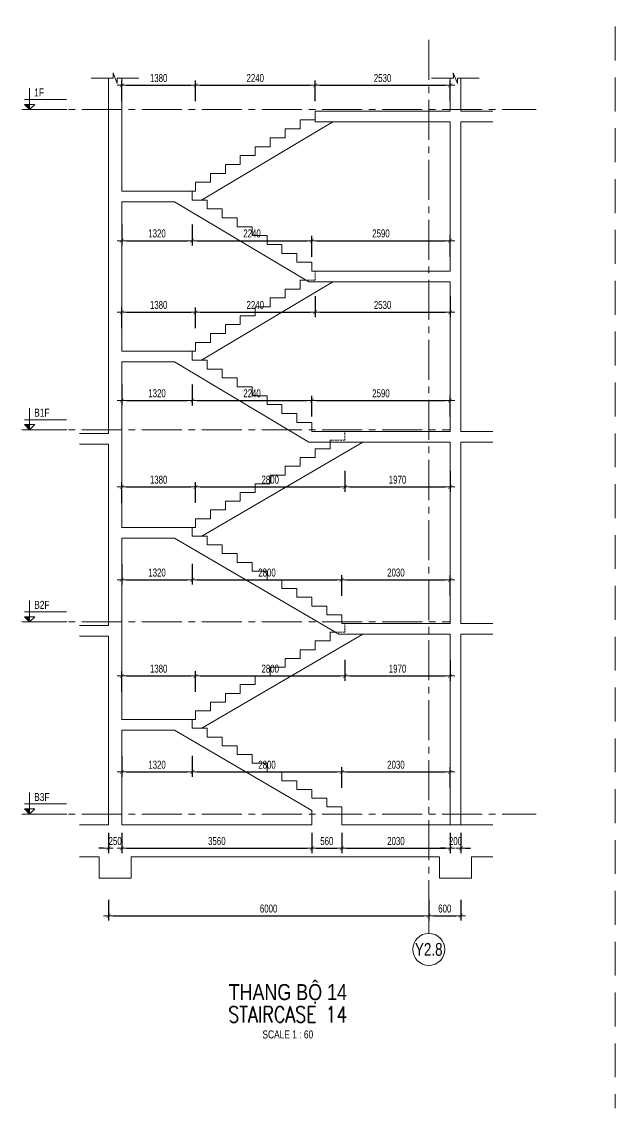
# Model space of a CAD drawing. Header units: millimetres. Extents: x -179076 to 254975, y -18667 to 296191.
# Drawn here: x 178848 to 189966, y 226951 to 247308 of the extents above; entities that cross this region are included whole.
import ezdxf
from ezdxf.enums import TextEntityAlignment as Align

# ---------------------------------------------------------------- set-up
doc = ezdxf.new("R2010")
doc.units = ezdxf.units.MM
doc.linetypes.add('CENTER2', pattern=[1.125, 0.75, -0.125, 0.125, -0.125])
doc.linetypes.add('HIDDEN2', pattern=[4.7625, 3.175, -1.5875])
doc.layers.get('Defpoints').update_dxf_attribs({"color": 151, "lineweight": 9})
for name, color, linetype, lineweight in [('NDC_S_ANNO', 7, 'Continuous', 20), ('NDC_S_AXIS', 5, 'CENTER2', 13), ('NDC_S_CONTINUOUS', 3, 'Continuous', 20), ('NDC_S_DIM', 1, 'Continuous', 15), ('NDC_S_ENG TITLE', 3, 'Continuous', 20), ('NDC_S_HIDDEN', 8, 'HIDDEN2', 13), ('NDC_S_SLAB', 2, 'Continuous', 20), ('NDC_S_SYMBOL', 1, 'Continuous', 15), ('NDC_S_TEXT SYMBOL', 7, 'Continuous', 20), ('NDC_S_VN TEXT', 7, 'Continuous', 20), ('NDC_S_VN TITLE', 6, 'Continuous', 35)]:
    doc.layers.add(name, color=color, linetype=linetype, lineweight=lineweight)
doc.styles.add('NDC_ANNO', font='', dxfattribs={"width": 0.8})
doc.styles.add('NDC_DIM', font='', dxfattribs={"width": 0.75})
doc.styles.add('NDC_EN TXT', font='romans.shx', dxfattribs={"width": 0.8})
doc.styles.add('NDC_VIE TXT', font='arial.ttf', dxfattribs={"width": 0.8})
doc.styles.get('NDC_ANNO').set_extended_font_data('Dotum')
doc.styles.get('NDC_DIM').set_extended_font_data('Dotum')
doc.dimstyles.new('NDC_dim_60', dxfattribs={"dimscale": 60, "dimtxt": 2.5, "dimasz": 1.5, "dimexe": 1.5, "dimexo": 2.5, "dimgap": 1, "dimtad": 1, "dimdec": 0, "dimzin": 0, "dimdsep": 46, "dimtxsty": 'NDC_DIM', "dimblk": 'DIMMARK', "dimcen": 0.09, "dimdle": 1.2, "dimclrd": 1, "dimclre": 1, "dimclrt": 3, "dimadec": 0, "dimazin": 0, "dimtfac": 1, "dimtdec": 0, "dimtix": 1, "dimtofl": 0, "dimtmove": 0, "dimatfit": 3, "dimfxl": 5, "dimfxlon": 1, "dimtolj": 1, "dimtzin": 0, "dimarcsym": 0})

# ---------------------------------------------------------------- blocks, each defined once
blk = doc.blocks.new('DIMMARK')
at = {"layer": 'NDC_S_DIM', "color": 1}
blk.add_line((-1.5, 0), (1, 0), dxfattribs=at)
at = {"layer": 'NDC_S_DIM', "color": 2, "const_width": 0.1}
blk.add_lwpolyline([(-0.42, -0.42), (0.42, 0.42)], dxfattribs=at)
blk = doc.blocks.new('*D1412')
at = {"layer": 'Defpoints', "color": 0, "transparency": 16777216}
for p in [(180723, 234234), (182043, 234234), (182043, 233252)]:
    blk.add_point(p, dxfattribs=at)
at = {"layer": 'NDC_S_DIM', "color": 1, "lineweight": -2, "transparency": 16777216}
for p, q in [((180723, 233552), (180723, 233162)), ((182043, 233552), (182043, 233162)), ((180813, 233252), (181953, 233252))]:
    blk.add_line(p, q, dxfattribs=at)
at = {"layer": 'NDC_S_DIM', "color": 1, "lineweight": -2, "transparency": 16777216, "xscale": 90, "yscale": 90, "zscale": 90, "rotation": 180}
blk.add_blockref('DIMMARK', (180723, 233252), dxfattribs=at)
at = {"layer": 'NDC_S_DIM', "color": 1, "lineweight": -2, "transparency": 16777216, "xscale": 90, "yscale": 90, "zscale": 90}
blk.add_blockref('DIMMARK', (182043, 233252), dxfattribs=at)
at = {"layer": 'NDC_S_DIM', "color": 3, "transparency": 16777216, "insert": (181383, 233387), "char_height": 150, "attachment_point": 5, "style": 'NDC_DIM'}
blk.add_mtext('\\A1;1320', dxfattribs=at)
blk = doc.blocks.new('*D1413')
at = {"layer": 'Defpoints', "color": 0, "transparency": 16777216}
for p in [(182043, 234234), (184843, 233252), (184843, 232597)]:
    blk.add_point(p, dxfattribs=at)
at = {"layer": 'NDC_S_DIM', "color": 1, "lineweight": -2, "transparency": 16777216}
for p, q in [((182043, 233552), (182043, 233162)), ((184843, 232952), (184843, 233342)), ((182133, 233252), (184753, 233252))]:
    blk.add_line(p, q, dxfattribs=at)
at = {"layer": 'NDC_S_DIM', "color": 1, "lineweight": -2, "transparency": 16777216, "xscale": 90, "yscale": 90, "zscale": 90, "rotation": 180}
blk.add_blockref('DIMMARK', (182043, 233252), dxfattribs=at)
at = {"layer": 'NDC_S_DIM', "color": 1, "lineweight": -2, "transparency": 16777216, "xscale": 90, "yscale": 90, "zscale": 90}
blk.add_blockref('DIMMARK', (184843, 233252), dxfattribs=at)
at = {"layer": 'NDC_S_DIM', "color": 3, "transparency": 16777216, "insert": (183443, 233387), "char_height": 150, "attachment_point": 5, "style": 'NDC_DIM'}
blk.add_mtext('\\A1;2800', dxfattribs=at)
blk = doc.blocks.new('*D1414')
at = {"layer": 'Defpoints', "color": 0, "transparency": 16777216}
for p in [(186873, 233252), (184843, 232597), (186873, 232264)]:
    blk.add_point(p, dxfattribs=at)
at = {"layer": 'NDC_S_DIM', "color": 1, "lineweight": -2, "transparency": 16777216}
for p, q in [((184843, 232952), (184843, 233342)), ((186873, 232952), (186873, 233342)), ((184933, 233252), (186783, 233252))]:
    blk.add_line(p, q, dxfattribs=at)
at = {"layer": 'NDC_S_DIM', "color": 1, "lineweight": -2, "transparency": 16777216, "xscale": 90, "yscale": 90, "zscale": 90, "rotation": 180}
blk.add_blockref('DIMMARK', (184843, 233252), dxfattribs=at)
at = {"layer": 'NDC_S_DIM', "color": 1, "lineweight": -2, "transparency": 16777216, "xscale": 90, "yscale": 90, "zscale": 90}
blk.add_blockref('DIMMARK', (186873, 233252), dxfattribs=at)
at = {"layer": 'NDC_S_DIM', "color": 3, "transparency": 16777216, "insert": (185858, 233387), "char_height": 150, "attachment_point": 5, "style": 'NDC_DIM'}
blk.add_mtext('\\A1;2030', dxfattribs=at)
blk = doc.blocks.new('*D1415')
at = {"layer": 'Defpoints', "color": 0, "transparency": 16777216}
for p in [(182103, 235052), (180723, 234234), (182103, 234234)]:
    blk.add_point(p, dxfattribs=at)
at = {"layer": 'NDC_S_DIM', "color": 1, "lineweight": -2, "transparency": 16777216}
for p, q in [((180723, 234752), (180723, 235142)), ((182103, 234752), (182103, 235142)), ((180813, 235052), (182013, 235052))]:
    blk.add_line(p, q, dxfattribs=at)
at = {"layer": 'NDC_S_DIM', "color": 1, "lineweight": -2, "transparency": 16777216, "xscale": 90, "yscale": 90, "zscale": 90, "rotation": 180}
blk.add_blockref('DIMMARK', (180723, 235052), dxfattribs=at)
at = {"layer": 'NDC_S_DIM', "color": 1, "lineweight": -2, "transparency": 16777216, "xscale": 90, "yscale": 90, "zscale": 90}
blk.add_blockref('DIMMARK', (182103, 235052), dxfattribs=at)
at = {"layer": 'NDC_S_DIM', "color": 3, "transparency": 16777216, "insert": (181413, 235187), "char_height": 150, "attachment_point": 5, "style": 'NDC_DIM'}
blk.add_mtext('\\A1;1380', dxfattribs=at)
blk = doc.blocks.new('*D1416')
at = {"layer": 'Defpoints', "color": 0, "transparency": 16777216}
for p in [(184903, 235870), (184903, 235052), (182103, 234234)]:
    blk.add_point(p, dxfattribs=at)
at = {"layer": 'NDC_S_DIM', "color": 1, "lineweight": -2, "transparency": 16777216}
for p, q in [((184903, 235352), (184903, 234962)), ((182103, 234752), (182103, 235142)), ((182193, 235052), (184813, 235052))]:
    blk.add_line(p, q, dxfattribs=at)
at = {"layer": 'NDC_S_DIM', "color": 1, "lineweight": -2, "transparency": 16777216, "xscale": 90, "yscale": 90, "zscale": 90, "rotation": 180}
blk.add_blockref('DIMMARK', (182103, 235052), dxfattribs=at)
at = {"layer": 'NDC_S_DIM', "color": 1, "lineweight": -2, "transparency": 16777216, "xscale": 90, "yscale": 90, "zscale": 90}
blk.add_blockref('DIMMARK', (184903, 235052), dxfattribs=at)
at = {"layer": 'NDC_S_DIM', "color": 3, "transparency": 16777216, "insert": (183503, 235187), "char_height": 150, "attachment_point": 5, "style": 'NDC_DIM'}
blk.add_mtext('\\A1;2800', dxfattribs=at)
blk = doc.blocks.new('*D1417')
at = {"layer": 'Defpoints', "color": 0, "transparency": 16777216}
for p in [(184903, 235870), (186873, 235834), (186873, 235052)]:
    blk.add_point(p, dxfattribs=at)
at = {"layer": 'NDC_S_DIM', "color": 1, "lineweight": -2, "transparency": 16777216}
for p, q in [((184903, 235352), (184903, 234962)), ((186873, 235352), (186873, 234962)), ((184993, 235052), (186783, 235052))]:
    blk.add_line(p, q, dxfattribs=at)
at = {"layer": 'NDC_S_DIM', "color": 1, "lineweight": -2, "transparency": 16777216, "xscale": 90, "yscale": 90, "zscale": 90, "rotation": 180}
blk.add_blockref('DIMMARK', (184903, 235052), dxfattribs=at)
at = {"layer": 'NDC_S_DIM', "color": 1, "lineweight": -2, "transparency": 16777216, "xscale": 90, "yscale": 90, "zscale": 90}
blk.add_blockref('DIMMARK', (186873, 235052), dxfattribs=at)
at = {"layer": 'NDC_S_DIM', "color": 3, "transparency": 16777216, "insert": (185888, 235187), "char_height": 150, "attachment_point": 5, "style": 'NDC_DIM'}
blk.add_mtext('\\A1;1970', dxfattribs=at)
blk = doc.blocks.new('*D1418')
at = {"layer": 'Defpoints', "color": 0, "transparency": 16777216}
for p in [(180723, 237834), (182043, 237834), (182043, 236852)]:
    blk.add_point(p, dxfattribs=at)
at = {"layer": 'NDC_S_DIM', "color": 1, "lineweight": -2, "transparency": 16777216}
for p, q in [((180723, 237152), (180723, 236762)), ((182043, 237152), (182043, 236762)), ((180813, 236852), (181953, 236852))]:
    blk.add_line(p, q, dxfattribs=at)
at = {"layer": 'NDC_S_DIM', "color": 1, "lineweight": -2, "transparency": 16777216, "xscale": 90, "yscale": 90, "zscale": 90, "rotation": 180}
blk.add_blockref('DIMMARK', (180723, 236852), dxfattribs=at)
at = {"layer": 'NDC_S_DIM', "color": 1, "lineweight": -2, "transparency": 16777216, "xscale": 90, "yscale": 90, "zscale": 90}
blk.add_blockref('DIMMARK', (182043, 236852), dxfattribs=at)
at = {"layer": 'NDC_S_DIM', "color": 3, "transparency": 16777216, "insert": (181383, 236987), "char_height": 150, "attachment_point": 5, "style": 'NDC_DIM'}
blk.add_mtext('\\A1;1320', dxfattribs=at)
blk = doc.blocks.new('*D1419')
at = {"layer": 'Defpoints', "color": 0, "transparency": 16777216}
for p in [(182043, 237834), (184843, 236852), (184843, 236034)]:
    blk.add_point(p, dxfattribs=at)
at = {"layer": 'NDC_S_DIM', "color": 1, "lineweight": -2, "transparency": 16777216}
for p, q in [((182043, 237152), (182043, 236762)), ((182133, 236852), (184753, 236852)), ((184843, 236552), (184843, 236942))]:
    blk.add_line(p, q, dxfattribs=at)
at = {"layer": 'NDC_S_DIM', "color": 1, "lineweight": -2, "transparency": 16777216, "xscale": 90, "yscale": 90, "zscale": 90, "rotation": 180}
blk.add_blockref('DIMMARK', (182043, 236852), dxfattribs=at)
at = {"layer": 'NDC_S_DIM', "color": 1, "lineweight": -2, "transparency": 16777216, "xscale": 90, "yscale": 90, "zscale": 90}
blk.add_blockref('DIMMARK', (184843, 236852), dxfattribs=at)
at = {"layer": 'NDC_S_DIM', "color": 3, "transparency": 16777216, "insert": (183443, 236987), "char_height": 150, "attachment_point": 5, "style": 'NDC_DIM'}
blk.add_mtext('\\A1;2800', dxfattribs=at)
blk = doc.blocks.new('*D1420')
at = {"layer": 'Defpoints', "color": 0, "transparency": 16777216}
for p in [(186873, 236852), (184843, 236034), (186873, 236034)]:
    blk.add_point(p, dxfattribs=at)
at = {"layer": 'NDC_S_DIM', "color": 1, "lineweight": -2, "transparency": 16777216}
for p, q in [((184843, 236552), (184843, 236942)), ((184933, 236852), (186783, 236852)), ((186873, 236552), (186873, 236942))]:
    blk.add_line(p, q, dxfattribs=at)
at = {"layer": 'NDC_S_DIM', "color": 1, "lineweight": -2, "transparency": 16777216, "xscale": 90, "yscale": 90, "zscale": 90, "rotation": 180}
blk.add_blockref('DIMMARK', (184843, 236852), dxfattribs=at)
at = {"layer": 'NDC_S_DIM', "color": 1, "lineweight": -2, "transparency": 16777216, "xscale": 90, "yscale": 90, "zscale": 90}
blk.add_blockref('DIMMARK', (186873, 236852), dxfattribs=at)
at = {"layer": 'NDC_S_DIM', "color": 3, "transparency": 16777216, "insert": (185858, 236987), "char_height": 150, "attachment_point": 5, "style": 'NDC_DIM'}
blk.add_mtext('\\A1;2030', dxfattribs=at)
blk = doc.blocks.new('*D1421')
at = {"layer": 'Defpoints', "color": 0, "transparency": 16777216}
for p in [(182103, 238592), (180723, 237834), (182103, 237834)]:
    blk.add_point(p, dxfattribs=at)
at = {"layer": 'NDC_S_DIM', "color": 1, "lineweight": -2, "transparency": 16777216}
for p, q in [((180723, 238292), (180723, 238682)), ((180813, 238592), (182013, 238592)), ((182103, 238292), (182103, 238682))]:
    blk.add_line(p, q, dxfattribs=at)
at = {"layer": 'NDC_S_DIM', "color": 1, "lineweight": -2, "transparency": 16777216, "xscale": 90, "yscale": 90, "zscale": 90, "rotation": 180}
blk.add_blockref('DIMMARK', (180723, 238592), dxfattribs=at)
at = {"layer": 'NDC_S_DIM', "color": 1, "lineweight": -2, "transparency": 16777216, "xscale": 90, "yscale": 90, "zscale": 90}
blk.add_blockref('DIMMARK', (182103, 238592), dxfattribs=at)
at = {"layer": 'NDC_S_DIM', "color": 3, "transparency": 16777216, "insert": (181413, 238727), "char_height": 150, "attachment_point": 5, "style": 'NDC_DIM'}
blk.add_mtext('\\A1;1380', dxfattribs=at)
blk = doc.blocks.new('*D1422')
at = {"layer": 'Defpoints', "color": 0, "transparency": 16777216}
for p in [(184903, 239470), (184903, 238592), (182103, 237834)]:
    blk.add_point(p, dxfattribs=at)
at = {"layer": 'NDC_S_DIM', "color": 1, "lineweight": -2, "transparency": 16777216}
for p, q in [((184903, 238892), (184903, 238502)), ((182103, 238292), (182103, 238682)), ((182193, 238592), (184813, 238592))]:
    blk.add_line(p, q, dxfattribs=at)
at = {"layer": 'NDC_S_DIM', "color": 1, "lineweight": -2, "transparency": 16777216, "xscale": 90, "yscale": 90, "zscale": 90, "rotation": 180}
blk.add_blockref('DIMMARK', (182103, 238592), dxfattribs=at)
at = {"layer": 'NDC_S_DIM', "color": 1, "lineweight": -2, "transparency": 16777216, "xscale": 90, "yscale": 90, "zscale": 90}
blk.add_blockref('DIMMARK', (184903, 238592), dxfattribs=at)
at = {"layer": 'NDC_S_DIM', "color": 3, "transparency": 16777216, "insert": (183503, 238727), "char_height": 150, "attachment_point": 5, "style": 'NDC_DIM'}
blk.add_mtext('\\A1;2800', dxfattribs=at)
blk = doc.blocks.new('*D1423')
at = {"layer": 'Defpoints', "color": 0, "transparency": 16777216}
for p in [(184903, 239470), (186873, 239434), (186873, 238592)]:
    blk.add_point(p, dxfattribs=at)
at = {"layer": 'NDC_S_DIM', "color": 1, "lineweight": -2, "transparency": 16777216}
for p, q in [((184903, 238892), (184903, 238502)), ((186873, 238892), (186873, 238502)), ((184993, 238592), (186783, 238592))]:
    blk.add_line(p, q, dxfattribs=at)
at = {"layer": 'NDC_S_DIM', "color": 1, "lineweight": -2, "transparency": 16777216, "xscale": 90, "yscale": 90, "zscale": 90, "rotation": 180}
blk.add_blockref('DIMMARK', (184903, 238592), dxfattribs=at)
at = {"layer": 'NDC_S_DIM', "color": 1, "lineweight": -2, "transparency": 16777216, "xscale": 90, "yscale": 90, "zscale": 90}
blk.add_blockref('DIMMARK', (186873, 238592), dxfattribs=at)
at = {"layer": 'NDC_S_DIM', "color": 3, "transparency": 16777216, "insert": (185888, 238727), "char_height": 150, "attachment_point": 5, "style": 'NDC_DIM'}
blk.add_mtext('\\A1;1970', dxfattribs=at)
blk = doc.blocks.new('*D1424')
at = {"layer": 'Defpoints', "color": 0, "transparency": 16777216}
for p in [(180723, 241134), (182043, 241134), (182043, 240211)]:
    blk.add_point(p, dxfattribs=at)
at = {"layer": 'NDC_S_DIM', "color": 1, "lineweight": -2, "transparency": 16777216}
for p, q in [((180723, 240511), (180723, 240121)), ((182043, 240511), (182043, 240121)), ((180813, 240211), (181953, 240211))]:
    blk.add_line(p, q, dxfattribs=at)
at = {"layer": 'NDC_S_DIM', "color": 1, "lineweight": -2, "transparency": 16777216, "xscale": 90, "yscale": 90, "zscale": 90, "rotation": 180}
blk.add_blockref('DIMMARK', (180723, 240211), dxfattribs=at)
at = {"layer": 'NDC_S_DIM', "color": 1, "lineweight": -2, "transparency": 16777216, "xscale": 90, "yscale": 90, "zscale": 90}
blk.add_blockref('DIMMARK', (182043, 240211), dxfattribs=at)
at = {"layer": 'NDC_S_DIM', "color": 3, "transparency": 16777216, "insert": (181383, 240346), "char_height": 150, "attachment_point": 5, "style": 'NDC_DIM'}
blk.add_mtext('\\A1;1320', dxfattribs=at)
blk = doc.blocks.new('*D1425')
at = {"layer": 'Defpoints', "color": 0, "transparency": 16777216}
for p in [(182043, 241134), (184283, 240211), (184283, 239634)]:
    blk.add_point(p, dxfattribs=at)
at = {"layer": 'NDC_S_DIM', "color": 1, "lineweight": -2, "transparency": 16777216}
for p, q in [((182043, 240511), (182043, 240121)), ((182133, 240211), (184193, 240211)), ((184283, 239911), (184283, 240301))]:
    blk.add_line(p, q, dxfattribs=at)
at = {"layer": 'NDC_S_DIM', "color": 1, "lineweight": -2, "transparency": 16777216, "xscale": 90, "yscale": 90, "zscale": 90, "rotation": 180}
blk.add_blockref('DIMMARK', (182043, 240211), dxfattribs=at)
at = {"layer": 'NDC_S_DIM', "color": 1, "lineweight": -2, "transparency": 16777216, "xscale": 90, "yscale": 90, "zscale": 90}
blk.add_blockref('DIMMARK', (184283, 240211), dxfattribs=at)
at = {"layer": 'NDC_S_DIM', "color": 3, "transparency": 16777216, "insert": (183163, 240346), "char_height": 150, "attachment_point": 5, "style": 'NDC_DIM'}
blk.add_mtext('\\A1;2240', dxfattribs=at)
blk = doc.blocks.new('*D1426')
at = {"layer": 'Defpoints', "color": 0, "transparency": 16777216}
for p in [(186873, 240211), (184283, 239634), (186873, 239634)]:
    blk.add_point(p, dxfattribs=at)
at = {"layer": 'NDC_S_DIM', "color": 1, "lineweight": -2, "transparency": 16777216}
for p, q in [((184283, 239911), (184283, 240301)), ((184373, 240211), (186783, 240211)), ((186873, 239911), (186873, 240301))]:
    blk.add_line(p, q, dxfattribs=at)
at = {"layer": 'NDC_S_DIM', "color": 1, "lineweight": -2, "transparency": 16777216, "xscale": 90, "yscale": 90, "zscale": 90, "rotation": 180}
blk.add_blockref('DIMMARK', (184283, 240211), dxfattribs=at)
at = {"layer": 'NDC_S_DIM', "color": 1, "lineweight": -2, "transparency": 16777216, "xscale": 90, "yscale": 90, "zscale": 90}
blk.add_blockref('DIMMARK', (186873, 240211), dxfattribs=at)
at = {"layer": 'NDC_S_DIM', "color": 3, "transparency": 16777216, "insert": (185578, 240346), "char_height": 150, "attachment_point": 5, "style": 'NDC_DIM'}
blk.add_mtext('\\A1;2590', dxfattribs=at)
blk = doc.blocks.new('*D1427')
at = {"layer": 'Defpoints', "color": 0, "transparency": 16777216}
for p in [(182103, 241865), (180723, 241134), (182103, 241134)]:
    blk.add_point(p, dxfattribs=at)
at = {"layer": 'NDC_S_DIM', "color": 1, "lineweight": -2, "transparency": 16777216}
for p, q in [((180723, 241565), (180723, 241955)), ((180813, 241865), (182013, 241865)), ((182103, 241565), (182103, 241955))]:
    blk.add_line(p, q, dxfattribs=at)
at = {"layer": 'NDC_S_DIM', "color": 1, "lineweight": -2, "transparency": 16777216, "xscale": 90, "yscale": 90, "zscale": 90, "rotation": 180}
blk.add_blockref('DIMMARK', (180723, 241865), dxfattribs=at)
at = {"layer": 'NDC_S_DIM', "color": 1, "lineweight": -2, "transparency": 16777216, "xscale": 90, "yscale": 90, "zscale": 90}
blk.add_blockref('DIMMARK', (182103, 241865), dxfattribs=at)
at = {"layer": 'NDC_S_DIM', "color": 3, "transparency": 16777216, "insert": (181413, 242001), "char_height": 150, "attachment_point": 5, "style": 'NDC_DIM'}
blk.add_mtext('\\A1;1380', dxfattribs=at)
blk = doc.blocks.new('*D1428')
at = {"layer": 'Defpoints', "color": 0, "transparency": 16777216}
for p in [(184343, 242467), (184343, 241865), (182103, 241134)]:
    blk.add_point(p, dxfattribs=at)
at = {"layer": 'NDC_S_DIM', "color": 1, "lineweight": -2, "transparency": 16777216}
for p, q in [((184343, 242165), (184343, 241775)), ((182103, 241565), (182103, 241955)), ((182193, 241865), (184253, 241865))]:
    blk.add_line(p, q, dxfattribs=at)
at = {"layer": 'NDC_S_DIM', "color": 1, "lineweight": -2, "transparency": 16777216, "xscale": 90, "yscale": 90, "zscale": 90, "rotation": 180}
blk.add_blockref('DIMMARK', (182103, 241865), dxfattribs=at)
at = {"layer": 'NDC_S_DIM', "color": 1, "lineweight": -2, "transparency": 16777216, "xscale": 90, "yscale": 90, "zscale": 90}
blk.add_blockref('DIMMARK', (184343, 241865), dxfattribs=at)
at = {"layer": 'NDC_S_DIM', "color": 3, "transparency": 16777216, "insert": (183223, 242001), "char_height": 150, "attachment_point": 5, "style": 'NDC_DIM'}
blk.add_mtext('\\A1;2240', dxfattribs=at)
blk = doc.blocks.new('*D1429')
at = {"layer": 'Defpoints', "color": 0, "transparency": 16777216}
for p in [(184343, 242467), (186873, 242434), (186873, 241865)]:
    blk.add_point(p, dxfattribs=at)
at = {"layer": 'NDC_S_DIM', "color": 1, "lineweight": -2, "transparency": 16777216}
for p, q in [((184343, 242165), (184343, 241775)), ((186873, 242165), (186873, 241775)), ((184433, 241865), (186783, 241865))]:
    blk.add_line(p, q, dxfattribs=at)
at = {"layer": 'NDC_S_DIM', "color": 1, "lineweight": -2, "transparency": 16777216, "xscale": 90, "yscale": 90, "zscale": 90, "rotation": 180}
blk.add_blockref('DIMMARK', (184343, 241865), dxfattribs=at)
at = {"layer": 'NDC_S_DIM', "color": 1, "lineweight": -2, "transparency": 16777216, "xscale": 90, "yscale": 90, "zscale": 90}
blk.add_blockref('DIMMARK', (186873, 241865), dxfattribs=at)
at = {"layer": 'NDC_S_DIM', "color": 3, "transparency": 16777216, "insert": (185608, 242001), "char_height": 150, "attachment_point": 5, "style": 'NDC_DIM'}
blk.add_mtext('\\A1;2530', dxfattribs=at)
blk = doc.blocks.new('*D1430')
at = {"layer": 'Defpoints', "color": 0, "transparency": 16777216}
for p in [(180723, 244134), (182043, 244134), (182043, 243206)]:
    blk.add_point(p, dxfattribs=at)
at = {"layer": 'NDC_S_DIM', "color": 1, "lineweight": -2, "transparency": 16777216}
for p, q in [((180723, 243506), (180723, 243116)), ((182043, 243506), (182043, 243116)), ((180813, 243206), (181953, 243206))]:
    blk.add_line(p, q, dxfattribs=at)
at = {"layer": 'NDC_S_DIM', "color": 1, "lineweight": -2, "transparency": 16777216, "xscale": 90, "yscale": 90, "zscale": 90, "rotation": 180}
blk.add_blockref('DIMMARK', (180723, 243206), dxfattribs=at)
at = {"layer": 'NDC_S_DIM', "color": 1, "lineweight": -2, "transparency": 16777216, "xscale": 90, "yscale": 90, "zscale": 90}
blk.add_blockref('DIMMARK', (182043, 243206), dxfattribs=at)
at = {"layer": 'NDC_S_DIM', "color": 3, "transparency": 16777216, "insert": (181383, 243341), "char_height": 150, "attachment_point": 5, "style": 'NDC_DIM'}
blk.add_mtext('\\A1;1320', dxfattribs=at)
blk = doc.blocks.new('*D1431')
at = {"layer": 'Defpoints', "color": 0, "transparency": 16777216}
for p in [(182043, 244134), (184283, 243206), (184283, 242634)]:
    blk.add_point(p, dxfattribs=at)
at = {"layer": 'NDC_S_DIM', "color": 1, "lineweight": -2, "transparency": 16777216}
for p, q in [((182043, 243506), (182043, 243116)), ((184283, 242906), (184283, 243296)), ((182133, 243206), (184193, 243206))]:
    blk.add_line(p, q, dxfattribs=at)
at = {"layer": 'NDC_S_DIM', "color": 1, "lineweight": -2, "transparency": 16777216, "xscale": 90, "yscale": 90, "zscale": 90, "rotation": 180}
blk.add_blockref('DIMMARK', (182043, 243206), dxfattribs=at)
at = {"layer": 'NDC_S_DIM', "color": 1, "lineweight": -2, "transparency": 16777216, "xscale": 90, "yscale": 90, "zscale": 90}
blk.add_blockref('DIMMARK', (184283, 243206), dxfattribs=at)
at = {"layer": 'NDC_S_DIM', "color": 3, "transparency": 16777216, "insert": (183163, 243341), "char_height": 150, "attachment_point": 5, "style": 'NDC_DIM'}
blk.add_mtext('\\A1;2240', dxfattribs=at)
blk = doc.blocks.new('*D1432')
at = {"layer": 'Defpoints', "color": 0, "transparency": 16777216}
for p in [(186873, 243206), (184283, 242634), (186873, 242634)]:
    blk.add_point(p, dxfattribs=at)
at = {"layer": 'NDC_S_DIM', "color": 1, "lineweight": -2, "transparency": 16777216}
for p, q in [((184283, 242906), (184283, 243296)), ((186873, 242906), (186873, 243296)), ((184373, 243206), (186783, 243206))]:
    blk.add_line(p, q, dxfattribs=at)
at = {"layer": 'NDC_S_DIM', "color": 1, "lineweight": -2, "transparency": 16777216, "xscale": 90, "yscale": 90, "zscale": 90, "rotation": 180}
blk.add_blockref('DIMMARK', (184283, 243206), dxfattribs=at)
at = {"layer": 'NDC_S_DIM', "color": 1, "lineweight": -2, "transparency": 16777216, "xscale": 90, "yscale": 90, "zscale": 90}
blk.add_blockref('DIMMARK', (186873, 243206), dxfattribs=at)
at = {"layer": 'NDC_S_DIM', "color": 3, "transparency": 16777216, "insert": (185578, 243341), "char_height": 150, "attachment_point": 5, "style": 'NDC_DIM'}
blk.add_mtext('\\A1;2590', dxfattribs=at)
blk = doc.blocks.new('*D1433')
at = {"layer": 'Defpoints', "color": 0, "transparency": 16777216}
for p in [(182103, 246117), (180723, 244134), (182103, 244134)]:
    blk.add_point(p, dxfattribs=at)
at = {"layer": 'NDC_S_DIM', "color": 1, "lineweight": -2, "transparency": 16777216}
for p, q in [((180723, 245817), (180723, 246207)), ((180813, 246117), (182013, 246117)), ((182103, 245817), (182103, 246207))]:
    blk.add_line(p, q, dxfattribs=at)
at = {"layer": 'NDC_S_DIM', "color": 1, "lineweight": -2, "transparency": 16777216, "xscale": 90, "yscale": 90, "zscale": 90, "rotation": 180}
blk.add_blockref('DIMMARK', (180723, 246117), dxfattribs=at)
at = {"layer": 'NDC_S_DIM', "color": 1, "lineweight": -2, "transparency": 16777216, "xscale": 90, "yscale": 90, "zscale": 90}
blk.add_blockref('DIMMARK', (182103, 246117), dxfattribs=at)
at = {"layer": 'NDC_S_DIM', "color": 3, "transparency": 16777216, "insert": (181413, 246252), "char_height": 150, "attachment_point": 5, "style": 'NDC_DIM'}
blk.add_mtext('\\A1;1380', dxfattribs=at)
blk = doc.blocks.new('*D1434')
at = {"layer": 'Defpoints', "color": 0, "transparency": 16777216}
for p in [(184343, 246117), (184343, 245434), (182103, 244134)]:
    blk.add_point(p, dxfattribs=at)
at = {"layer": 'NDC_S_DIM', "color": 1, "lineweight": -2, "transparency": 16777216}
for p, q in [((182103, 245817), (182103, 246207)), ((182193, 246117), (184253, 246117)), ((184343, 245817), (184343, 246207))]:
    blk.add_line(p, q, dxfattribs=at)
at = {"layer": 'NDC_S_DIM', "color": 1, "lineweight": -2, "transparency": 16777216, "xscale": 90, "yscale": 90, "zscale": 90, "rotation": 180}
blk.add_blockref('DIMMARK', (182103, 246117), dxfattribs=at)
at = {"layer": 'NDC_S_DIM', "color": 1, "lineweight": -2, "transparency": 16777216, "xscale": 90, "yscale": 90, "zscale": 90}
blk.add_blockref('DIMMARK', (184343, 246117), dxfattribs=at)
at = {"layer": 'NDC_S_DIM', "color": 3, "transparency": 16777216, "insert": (183223, 246252), "char_height": 150, "attachment_point": 5, "style": 'NDC_DIM'}
blk.add_mtext('\\A1;2240', dxfattribs=at)
blk = doc.blocks.new('*D1435')
at = {"layer": 'Defpoints', "color": 0, "transparency": 16777216}
for p in [(186873, 246117), (186873, 245634), (184343, 245434)]:
    blk.add_point(p, dxfattribs=at)
at = {"layer": 'NDC_S_DIM', "color": 1, "lineweight": -2, "transparency": 16777216}
for p, q in [((184343, 245817), (184343, 246207)), ((184433, 246117), (186783, 246117)), ((186873, 245817), (186873, 246207))]:
    blk.add_line(p, q, dxfattribs=at)
at = {"layer": 'NDC_S_DIM', "color": 1, "lineweight": -2, "transparency": 16777216, "xscale": 90, "yscale": 90, "zscale": 90, "rotation": 180}
blk.add_blockref('DIMMARK', (184343, 246117), dxfattribs=at)
at = {"layer": 'NDC_S_DIM', "color": 1, "lineweight": -2, "transparency": 16777216, "xscale": 90, "yscale": 90, "zscale": 90}
blk.add_blockref('DIMMARK', (186873, 246117), dxfattribs=at)
at = {"layer": 'NDC_S_DIM', "color": 3, "transparency": 16777216, "insert": (185608, 246252), "char_height": 150, "attachment_point": 5, "style": 'NDC_DIM'}
blk.add_mtext('\\A1;2530', dxfattribs=at)
blk = doc.blocks.new('kata_block_CT')
at = {"layer": 'NDC_S_ANNO'}
blk.add_hatch(color=3, dxfattribs=at).paths.add_polyline_path([(0, 1.6), (-1.61, 1.6), (0, 0)])
at = {"layer": 'NDC_S_ANNO', "ltscale": 50}
h = blk.add_hatch(dxfattribs=at)
h.set_pattern_fill('ANSI31', color=256, scale=1.406, style=0)
h.paths.add_polyline_path([(0, 1.6), (0, 0), (1.61, 1.6)])
for p, q in [((11.56, 0), (-1.64, 0)), ((-1.59, 3.14), (11.47, 3.14))]:
    blk.add_line(p, q, dxfattribs=at)
for points in [[(0, 6.69), (0, 0)], [(0, 0), (-1.61, 1.6), (0, 1.6)], [(0, 0), (1.61, 1.6), (0, 1.6)]]:
    blk.add_lwpolyline(points, dxfattribs=at)
at = {"layer": 'NDC_S_ANNO', "color": 8, "ltscale": 50}
blk.add_lwpolyline([(0, 0), (-1.61, 1.6), (0, 1.6)], dxfattribs=at)
at = {"layer": 'NDC_S_TEXT SYMBOL', "color": 3, "style": 'NDC_ANNO', "width": 0.8}
blk.add_attdef('CT', (1.41, 4.07), '', height=2.5, dxfattribs=at)
blk = doc.blocks.new('*U187')
at = {"layer": 'NDC_S_SYMBOL'}
blk.add_line((0, 5), (0, 9), dxfattribs=at)
blk.add_circle((0, 0), 5, dxfattribs=at)
at = {"layer": 'NDC_S_TEXT SYMBOL', "color": 7, "style": 'NDC_ANNO', "width": 0.8}
blk.add_attdef('GRID', text='', height=4, dxfattribs=at).set_placement((0, 0), align=Align.MIDDLE)
blk = doc.blocks.new('*D1535')
at = {"layer": 'Defpoints', "color": 0, "transparency": 16777216}
for p in [(180473, 232264), (180723, 232264), (180723, 231822)]:
    blk.add_point(p, dxfattribs=at)
at = {"layer": 'NDC_S_DIM', "color": 1, "lineweight": -2, "transparency": 16777216}
for p, q in [((180473, 232114), (180473, 231732)), ((180723, 232114), (180723, 231732)), ((180383, 231822), (180293, 231822)), ((180813, 231822), (180903, 231822))]:
    blk.add_line(p, q, dxfattribs=at)
at = {"layer": 'NDC_S_DIM', "color": 1, "lineweight": -2, "transparency": 16777216, "xscale": 90, "yscale": 90, "zscale": 90}
blk.add_blockref('DIMMARK', (180473, 231822), dxfattribs=at)
at = {"layer": 'NDC_S_DIM', "color": 1, "lineweight": -2, "transparency": 16777216, "xscale": 90, "yscale": 90, "zscale": 90, "rotation": 180}
blk.add_blockref('DIMMARK', (180723, 231822), dxfattribs=at)
at = {"layer": 'NDC_S_DIM', "color": 3, "transparency": 16777216, "insert": (180598, 231957), "char_height": 150, "attachment_point": 5, "style": 'NDC_DIM'}
blk.add_mtext('\\A1;250', dxfattribs=at)
blk = doc.blocks.new('*D1536')
at = {"layer": 'Defpoints', "color": 0, "transparency": 16777216}
for p in [(180723, 232264), (184283, 232264), (184283, 231822)]:
    blk.add_point(p, dxfattribs=at)
at = {"layer": 'NDC_S_DIM', "color": 1, "lineweight": -2, "transparency": 16777216}
for p, q in [((180723, 232114), (180723, 231732)), ((184283, 232114), (184283, 231732)), ((180813, 231822), (184193, 231822))]:
    blk.add_line(p, q, dxfattribs=at)
at = {"layer": 'NDC_S_DIM', "color": 1, "lineweight": -2, "transparency": 16777216, "xscale": 90, "yscale": 90, "zscale": 90, "rotation": 180}
blk.add_blockref('DIMMARK', (180723, 231822), dxfattribs=at)
at = {"layer": 'NDC_S_DIM', "color": 1, "lineweight": -2, "transparency": 16777216, "xscale": 90, "yscale": 90, "zscale": 90}
blk.add_blockref('DIMMARK', (184283, 231822), dxfattribs=at)
at = {"layer": 'NDC_S_DIM', "color": 3, "transparency": 16777216, "insert": (182503, 231957), "char_height": 150, "attachment_point": 5, "style": 'NDC_DIM'}
blk.add_mtext('\\A1;3560', dxfattribs=at)
blk = doc.blocks.new('*D1537')
at = {"layer": 'Defpoints', "color": 0, "transparency": 16777216}
for p in [(184283, 232264), (184843, 232264), (184843, 231822)]:
    blk.add_point(p, dxfattribs=at)
at = {"layer": 'NDC_S_DIM', "color": 1, "lineweight": -2, "transparency": 16777216}
for p, q in [((184283, 232114), (184283, 231732)), ((184843, 232114), (184843, 231732)), ((184373, 231822), (184753, 231822))]:
    blk.add_line(p, q, dxfattribs=at)
at = {"layer": 'NDC_S_DIM', "color": 1, "lineweight": -2, "transparency": 16777216, "xscale": 90, "yscale": 90, "zscale": 90, "rotation": 180}
blk.add_blockref('DIMMARK', (184283, 231822), dxfattribs=at)
at = {"layer": 'NDC_S_DIM', "color": 1, "lineweight": -2, "transparency": 16777216, "xscale": 90, "yscale": 90, "zscale": 90}
blk.add_blockref('DIMMARK', (184843, 231822), dxfattribs=at)
at = {"layer": 'NDC_S_DIM', "color": 3, "transparency": 16777216, "insert": (184563, 231957), "char_height": 150, "attachment_point": 5, "style": 'NDC_DIM'}
blk.add_mtext('\\A1;560', dxfattribs=at)
blk = doc.blocks.new('*D1538')
at = {"layer": 'Defpoints', "color": 0, "transparency": 16777216}
for p in [(184843, 232264), (186873, 232264), (186873, 231822)]:
    blk.add_point(p, dxfattribs=at)
at = {"layer": 'NDC_S_DIM', "color": 1, "lineweight": -2, "transparency": 16777216}
for p, q in [((184843, 232114), (184843, 231732)), ((186873, 232114), (186873, 231732)), ((184933, 231822), (186783, 231822))]:
    blk.add_line(p, q, dxfattribs=at)
at = {"layer": 'NDC_S_DIM', "color": 1, "lineweight": -2, "transparency": 16777216, "xscale": 90, "yscale": 90, "zscale": 90, "rotation": 180}
blk.add_blockref('DIMMARK', (184843, 231822), dxfattribs=at)
at = {"layer": 'NDC_S_DIM', "color": 1, "lineweight": -2, "transparency": 16777216, "xscale": 90, "yscale": 90, "zscale": 90}
blk.add_blockref('DIMMARK', (186873, 231822), dxfattribs=at)
at = {"layer": 'NDC_S_DIM', "color": 3, "transparency": 16777216, "insert": (185858, 231957), "char_height": 150, "attachment_point": 5, "style": 'NDC_DIM'}
blk.add_mtext('\\A1;2030', dxfattribs=at)
blk = doc.blocks.new('*D1539')
at = {"layer": 'Defpoints', "color": 0, "transparency": 16777216}
for p in [(186873, 232264), (187073, 232264), (187073, 231822)]:
    blk.add_point(p, dxfattribs=at)
at = {"layer": 'NDC_S_DIM', "color": 1, "lineweight": -2, "transparency": 16777216}
for p, q in [((186873, 232114), (186873, 231732)), ((187073, 232114), (187073, 231732)), ((186783, 231822), (186693, 231822)), ((187163, 231822), (187253, 231822))]:
    blk.add_line(p, q, dxfattribs=at)
at = {"layer": 'NDC_S_DIM', "color": 1, "lineweight": -2, "transparency": 16777216, "xscale": 90, "yscale": 90, "zscale": 90}
blk.add_blockref('DIMMARK', (186873, 231822), dxfattribs=at)
at = {"layer": 'NDC_S_DIM', "color": 1, "lineweight": -2, "transparency": 16777216, "xscale": 90, "yscale": 90, "zscale": 90, "rotation": 180}
blk.add_blockref('DIMMARK', (187073, 231822), dxfattribs=at)
at = {"layer": 'NDC_S_DIM', "color": 3, "transparency": 16777216, "insert": (186973, 231957), "char_height": 150, "attachment_point": 5, "style": 'NDC_DIM'}
blk.add_mtext('\\A1;200', dxfattribs=at)
blk = doc.blocks.new('*D1540')
at = {"layer": 'Defpoints', "color": 0, "transparency": 16777216}
for p in [(180473, 232264), (186473, 232264), (186473, 230557)]:
    blk.add_point(p, dxfattribs=at)
at = {"layer": 'NDC_S_DIM', "color": 1, "lineweight": -2, "transparency": 16777216}
for p, q in [((180473, 230857), (180473, 230467)), ((186473, 230857), (186473, 230467)), ((180563, 230557), (186383, 230557))]:
    blk.add_line(p, q, dxfattribs=at)
at = {"layer": 'NDC_S_DIM', "color": 1, "lineweight": -2, "transparency": 16777216, "xscale": 90, "yscale": 90, "zscale": 90, "rotation": 180}
blk.add_blockref('DIMMARK', (180473, 230557), dxfattribs=at)
at = {"layer": 'NDC_S_DIM', "color": 1, "lineweight": -2, "transparency": 16777216, "xscale": 90, "yscale": 90, "zscale": 90}
blk.add_blockref('DIMMARK', (186473, 230557), dxfattribs=at)
at = {"layer": 'NDC_S_DIM', "color": 3, "transparency": 16777216, "insert": (183473, 230692), "char_height": 150, "attachment_point": 5, "style": 'NDC_DIM'}
blk.add_mtext('\\A1;6000', dxfattribs=at)
blk = doc.blocks.new('*D1541')
at = {"layer": 'Defpoints', "color": 0, "transparency": 16777216}
for p in [(186473, 232264), (187073, 232264), (187073, 230557)]:
    blk.add_point(p, dxfattribs=at)
at = {"layer": 'NDC_S_DIM', "color": 1, "lineweight": -2, "transparency": 16777216}
for p, q in [((186473, 230857), (186473, 230467)), ((187073, 230857), (187073, 230467)), ((186563, 230557), (186983, 230557))]:
    blk.add_line(p, q, dxfattribs=at)
at = {"layer": 'NDC_S_DIM', "color": 1, "lineweight": -2, "transparency": 16777216, "xscale": 90, "yscale": 90, "zscale": 90, "rotation": 180}
blk.add_blockref('DIMMARK', (186473, 230557), dxfattribs=at)
at = {"layer": 'NDC_S_DIM', "color": 1, "lineweight": -2, "transparency": 16777216, "xscale": 90, "yscale": 90, "zscale": 90}
blk.add_blockref('DIMMARK', (187073, 230557), dxfattribs=at)
at = {"layer": 'NDC_S_DIM', "color": 3, "transparency": 16777216, "insert": (186773, 230692), "char_height": 150, "attachment_point": 5, "style": 'NDC_DIM'}
blk.add_mtext('\\A1;600', dxfattribs=at)
blk = doc.blocks.new('Drawing name_symbol')
at = {"layer": 'NDC_S_ENG TITLE', "style": 'NDC_EN TXT', "width": 0.8}
blk.add_attdef('SECTDET1', text='', height=5, dxfattribs=at).set_placement((0, 1.01), align=Align.CENTER)
at = {"layer": 'NDC_S_TEXT SYMBOL', "lineweight": 25, "style": 'NDC_ANNO', "width": 0.8}
blk.add_attdef('SSCALE', text='', height=2.5, dxfattribs=at).set_placement((0, -4), align=Align.CENTER)
at = {"layer": 'NDC_S_VN TITLE', "style": 'NDC_VIE TXT', "width": 0.8}
blk.add_attdef('SECTDET2', text='', height=5, dxfattribs=at).set_placement((0, 7.97), align=Align.CENTER)

msp = doc.modelspace()

# ---------------------------------------------------------------- linework, layer by layer
at = {"layer": 'NDC_S_AXIS', "ltscale": 1000}
for p, q in [((186473, 246971.9), (186473, 230228)), ((178848.3, 232463.7), (188483.4, 232463.7))]:
    msp.add_line(p, q, dxfattribs=at)
for points in [[(178848.3, 245663.7), (188483.4, 245663.7)], [(178848.3, 239663.7), (186873, 239663.7)], [(178848.3, 236063.7), (186873, 236063.7)]]:
    msp.add_lwpolyline(points, dxfattribs=at)
at = {"layer": 'NDC_S_CONTINUOUS'}
for p, q in [((184678, 245433.7), (182214, 243967)), ((184678, 242433.7), (182214, 240967)), ((185237.1, 239433.7), (182219.3, 237670.1)), ((185237.1, 235833.7), (182219.3, 234070.1))]:
    msp.add_line(p, q, dxfattribs=at)
for points in [[(184343, 245633.7), (184343, 245467), (184063, 245467), (184063, 245300.4), (183783, 245300.4), (183783, 245133.7), (183503, 245133.7), (183503, 244967), (183223, 244967), (183223, 244800.4), (182943, 244800.4), (182943, 244633.7), (182663, 244633.7), (182663, 244467), (182383, 244467), (182383, 244300.4), (182103, 244300.4), (182103, 244133.7), (182043, 244133.7)], [(184171.9, 242467), (184063, 242467), (184063, 242300.4), (183783, 242300.4), (183783, 242133.7), (183503, 242133.7), (183503, 241967), (183223, 241967), (183223, 241800.4), (182943, 241800.4), (182943, 241633.7), (182663, 241633.7), (182663, 241467), (182383, 241467), (182383, 241300.4), (182103, 241300.4), (182103, 241133.7), (182043, 241133.7)], [(182043, 237833.7), (182103, 237833.7), (182103, 237997.3), (182383, 237997.3), (182383, 238161), (182663, 238161), (182663, 238324.6), (182943, 238324.6), (182943, 238488.2), (183223, 238488.2), (183223, 238651.9), (183503, 238651.9), (183503, 238815.5), (183783, 238815.5), (183783, 238979.1), (184063, 238979.1), (184063, 239142.8), (184343, 239142.8), (184343, 239306.4), (184623, 239306.4), (184623, 239433.7)], [(182043, 234233.7), (182103, 234233.7), (182103, 234397.3), (182383, 234397.3), (182383, 234561), (182663, 234561), (182663, 234724.6), (182943, 234724.6), (182943, 234888.2), (183223, 234888.2), (183223, 235051.9), (183503, 235051.9), (183503, 235215.5), (183783, 235215.5), (183783, 235379.1), (184063, 235379.1), (184063, 235542.8), (184343, 235542.8), (184343, 235706.4), (184623, 235706.4), (184623, 235870.1), (184726.6, 235870.1)]]:
    msp.add_lwpolyline(points, dxfattribs=at)
at = {"layer": 'NDC_S_HIDDEN', "ltscale": 200}
msp.add_line((189966.5, 260551.2), (189966.5, 226951.2), dxfattribs=at)
at = {"layer": 'NDC_S_HIDDEN', "ltscale": 10}
for points in [[(184166.6, 242467), (184343.4, 242467), (184343.4, 242630.7)], [(184623, 239433.7), (184623, 239470.1), (184903, 239470.1), (184903, 239633.7)], [(184726.6, 235870.1), (184903.4, 235870.1), (184903.4, 236033.7)]]:
    msp.add_lwpolyline(points, dxfattribs=at)
at = {"layer": 'NDC_S_SLAB'}
for p, q in [((180473, 246252), (180473, 239593.7)), ((180723, 246252), (180723, 244133.7)), ((186873, 246252), (186873, 245633.7)), ((187073, 246252), (187073, 245633.7)), ((184343, 245433.7), (184343, 245633.7)), ((184343, 245633.7), (186873, 245633.7)), ((187073, 245633.7), (187671.5, 245633.7)), ((184343, 245433.7), (186873, 245433.7)), ((186873, 245433.7), (186873, 242633.7)), ((187073, 245433.7), (187073, 239633.7)), ((187073, 245433.7), (187671.5, 245433.7)), ((180723, 243933.7), (180723, 241133.7)), ((181707.9, 243933.7), (180723, 243933.7)), ((184227.9, 242433.7), (181707.9, 243933.7)), ((186873, 242433.7), (184227.9, 242433.7)), ((186873, 242433.7), (186873, 239633.7)), ((180723, 241133.7), (182043, 241133.7)), ((182043, 241133.7), (182043, 240967)), ((180723, 240933.7), (180723, 237833.7)), ((181707.9, 240933.7), (180723, 240933.7)), ((184227.9, 239433.7), (181707.9, 240933.7)), ((182043, 240967), (182323, 240967)), ((182323, 240967), (182323, 240800.4)), ((182323, 240800.4), (182603, 240800.4)), ((182603, 240800.4), (182603, 240633.7)), ((182603, 240633.7), (182883, 240633.7)), ((182883, 240633.7), (182883, 240467)), ((182883, 240467), (183163, 240467)), ((183163, 240467), (183163, 240300.4)), ((183163, 240300.4), (183443, 240300.4)), ((183443, 240300.4), (183443, 240133.7)), ((183443, 240133.7), (183723, 240133.7)), ((183723, 240133.7), (183723, 239967)), ((183723, 239967), (184003, 239967)), ((184003, 239967), (184003, 239800.4)), ((184003, 239800.4), (184283, 239800.4)), ((184283, 239800.4), (184283, 239633.7)), ((184283, 239633.7), (186873, 239633.7)), ((187073, 239633.7), (187671.5, 239633.7)), ((186873, 239433.7), (184227.9, 239433.7)), ((186873, 239433.7), (186873, 236033.7)), ((187073, 239433.7), (187073, 236033.7)), ((187671.5, 239433.7), (187073, 239433.7)), ((180473, 239393.7), (179930.6, 239393.7)), ((180473, 239393.7), (180473, 235993.7)), ((182043, 237833.7), (180723, 237833.7)), ((180723, 237633.7), (180723, 234233.7)), ((181708.8, 237633.7), (180723, 237633.7)), ((184788.8, 235833.7), (181708.8, 237633.7)), ((180473, 235793.7), (179930.6, 235793.7)), ((180473, 235793.7), (180473, 232263.7)), ((186873, 235833.7), (184788.8, 235833.7)), ((186873, 235833.7), (186873, 232263.7)), ((187671.5, 235833.7), (187073, 235833.7)), ((187073, 235833.7), (187073, 232263.7)), ((182043, 234233.7), (180723, 234233.7)), ((180723, 234033.7), (180723, 232263.7)), ((181708.8, 234033.7), (180723, 234033.7)), ((184283, 232529.3), (181708.8, 234033.7)), ((184283, 232529.3), (184283, 232263.7)), ((180473, 232263.7), (179930.6, 232263.7)), ((184283, 232263.7), (180723, 232263.7)), ((187671.5, 232263.7), (184843, 232263.7))]:
    msp.add_line(p, q, dxfattribs=at)
for points in [[(180723, 244133.7), (182043, 244133.7), (182043, 243967), (182323, 243967), (182323, 243800.4), (182603, 243800.4), (182603, 243633.7), (182883, 243633.7), (182883, 243467), (183163, 243467), (183163, 243300.4), (183443, 243300.4), (183443, 243133.7), (183723, 243133.7), (183723, 242967), (184003, 242967), (184003, 242800.4), (184283, 242800.4), (184283, 242633.7), (186873, 242633.7)], [(179930.6, 239593.7), (180473, 239593.7)], [(186873, 236033.7), (184843, 236033.7), (184843, 236197.3), (184563, 236197.3), (184563, 236361), (184283, 236361), (184283, 236524.6), (184003, 236524.6), (184003, 236688.2), (183723, 236688.2), (183723, 236851.9), (183443, 236851.9), (183443, 237015.5), (183163, 237015.5), (183163, 237179.1), (182883, 237179.1), (182883, 237342.8), (182603, 237342.8), (182603, 237506.4), (182323, 237506.4), (182323, 237670.1), (182043, 237670.1), (182043, 237833.7), (180723, 237833.7)], [(180473, 235993.7), (179930.6, 235993.7)], [(187671.5, 236033.7), (187073, 236033.7)], [(184843, 232263.7), (184843, 232597.3), (184563, 232597.3), (184563, 232761), (184283, 232761), (184283, 232924.6), (184003, 232924.6), (184003, 233088.2), (183723, 233088.2), (183723, 233251.9), (183443, 233251.9), (183443, 233415.5), (183163, 233415.5), (183163, 233579.1), (182883, 233579.1), (182883, 233742.8), (182603, 233742.8), (182603, 233906.4), (182323, 233906.4), (182323, 234070.1), (182043, 234070.1), (182043, 234233.7), (180723, 234233.7)], [(179930.6, 231663.7), (180298, 231663.7), (180298, 231263.7), (180898, 231263.7), (180898, 231663.7), (186673, 231663.7), (186673, 231263.7), (187273, 231263.7), (187273, 231663.7), (187671.5, 231663.7)]]:
    msp.add_lwpolyline(points, dxfattribs=at)
at = {"layer": 'NDC_S_SYMBOL'}
for points in [[(180150.5, 246252), (180560.1, 246252), (180558, 246352), (180638, 246152), (180635.8, 246252), (181042.1, 246252)], [(186525.5, 246252), (186935.1, 246252), (186933, 246352), (187013, 246152), (187010.8, 246252), (187417.1, 246252)]]:
    msp.add_lwpolyline(points, dxfattribs=at)

# ---------------------------------------------------------------- block references
at = {"layer": 'NDC_S_ANNO', "xscale": 60, "yscale": 60, "zscale": 60}
msp.add_blockref('Drawing name_symbol', (183833, 228499.4), dxfattribs=at).add_auto_attribs({'SECTDET1': 'STAIRCASE 14', 'SECTDET2': 'THANG BỘ 14', 'SSCALE': 'SCALE 1 : 60'})
at = {"layer": 'NDC_S_AXIS', "xscale": 60, "yscale": 60, "zscale": 60}
msp.add_blockref('*U187', (186473, 229928), dxfattribs=at).add_auto_attribs({'GRID': 'Y2.8'})
at = {"layer": 'NDC_S_VN TEXT', "xscale": 60, "yscale": 60, "zscale": 60}
for p, values in [((178996.4, 245663.7), {'CT': '1F'}), ((178996.4, 239663.7), {'CT': 'B1F'}), ((178996.4, 236063.7), {'CT': 'B2F'}), ((178996.4, 232463.7), {'CT': 'B3F'})]:
    msp.add_blockref('kata_block_CT', p, dxfattribs=at).add_auto_attribs(values)

# ---------------------------------------------------------------- dimensions: what is measured, and where the dimension line sits
at = {"layer": 'NDC_S_DIM'}
for base, p1, p2, picture, middle in [((182103, 246117.4), (180723, 244133.7), (182103, 244133.7), '*D1433', (181413, 246252.5)), ((182043, 243205.6), (180723, 244133.7), (182043, 244133.7), '*D1430', (181383, 243340.7)), ((182103, 241865.5), (180723, 241133.7), (182103, 241133.7), '*D1427', (181413, 242000.6)), ((182043, 240210.6), (180723, 241133.7), (182043, 241133.7), '*D1424', (181383, 240345.7)), ((182103, 238592), (180723, 237833.7), (182103, 237833.7), '*D1421', (181413, 238727.1)), ((182043, 236851.9), (180723, 237833.7), (182043, 237833.7), '*D1418', (181383, 236987)), ((182103, 235051.9), (180723, 234233.7), (182103, 234233.7), '*D1415', (181413, 235187)), ((182043, 233251.9), (180723, 234233.7), (182043, 234233.7), '*D1412', (181383, 233387)), ((180723, 231821.9), (180473, 232263.7), (180723, 232263.7), '*D1535', (180598, 231957)), ((186473, 230557.4), (180473, 232263.7), (186473, 232263.7), '*D1540', (183473, 230692.5))]:
    dim = msp.add_linear_dim(base=base, p1=p1, p2=p2, dimstyle='NDC_dim_60', dxfattribs=at)
    dim.commit()
    dim.dimension.update_dxf_attribs({"geometry": picture, "text_midpoint": middle})
for base, p1, p2, picture, middle in [((184343, 246117.4), (182103, 244133.7), (184343, 245433.7), '*D1434', (183223, 246252.5)), ((186873, 246117.4), (184343, 245433.7), (186873, 245633.7), '*D1435', (185608, 246252.5)), ((184283, 243205.6), (182043, 244133.7), (184283, 242633.7), '*D1431', (183163, 243340.7)), ((186873, 243205.6), (184283, 242633.7), (186873, 242633.7), '*D1432', (185578, 243340.7)), ((184343.4, 241865.5), (182103, 241133.7), (184343.4, 242467), '*D1428', (183223.2, 242000.6)), ((186873, 241865.5), (184343.4, 242467), (186873, 242433.7), '*D1429', (185608.2, 242000.6)), ((184283, 240210.6), (182043, 241133.7), (184283, 239633.7), '*D1425', (183163, 240345.7)), ((186873, 240210.6), (184283, 239633.7), (186873, 239633.7), '*D1426', (185578, 240345.7)), ((184903, 238592), (182103, 237833.7), (184903, 239470.1), '*D1422', (183503, 238727.1)), ((186873, 238592), (184903, 239470.1), (186873, 239433.7), '*D1423', (185888, 238727.1)), ((184843, 236851.9), (182043, 237833.7), (184843, 236033.7), '*D1419', (183443, 236987)), ((186873, 236851.9), (184843, 236033.7), (186873, 236033.7), '*D1420', (185858, 236987)), ((184903.4, 235051.9), (182103, 234233.7), (184903.4, 235870.1), '*D1416', (183503.2, 235187)), ((186873, 235051.9), (184903.4, 235870.1), (186873, 235833.7), '*D1417', (185888.2, 235187)), ((184843, 233251.9), (182043, 234233.7), (184843, 232597.3), '*D1413', (183443, 233387)), ((186873, 233251.9), (184843, 232597.3), (186873, 232263.7), '*D1414', (185858, 233387)), ((184283, 231821.9), (180723, 232263.7), (184283, 232263.7), '*D1536', (182503, 231957)), ((184843, 231821.9), (184283, 232263.7), (184843, 232263.7), '*D1537', (184563, 231957)), ((186873, 231821.9), (184843, 232263.7), (186873, 232263.7), '*D1538', (185858, 231957)), ((187073, 230557.4), (186473, 232263.7), (187073, 232263.7), '*D1541', (186773, 230692.5)), ((187073, 231821.9), (186873, 232263.7), (187073, 232263.7), '*D1539', (186973, 231957))]:
    dim = msp.add_linear_dim(base=base, p1=p1, p2=p2, dimstyle='NDC_dim_60', override={"dimtmove": 1}, dxfattribs=at)
    dim.commit()
    dim.dimension.update_dxf_attribs({"geometry": picture, "text_midpoint": middle})

doc.saveas('drawing.dxf')
